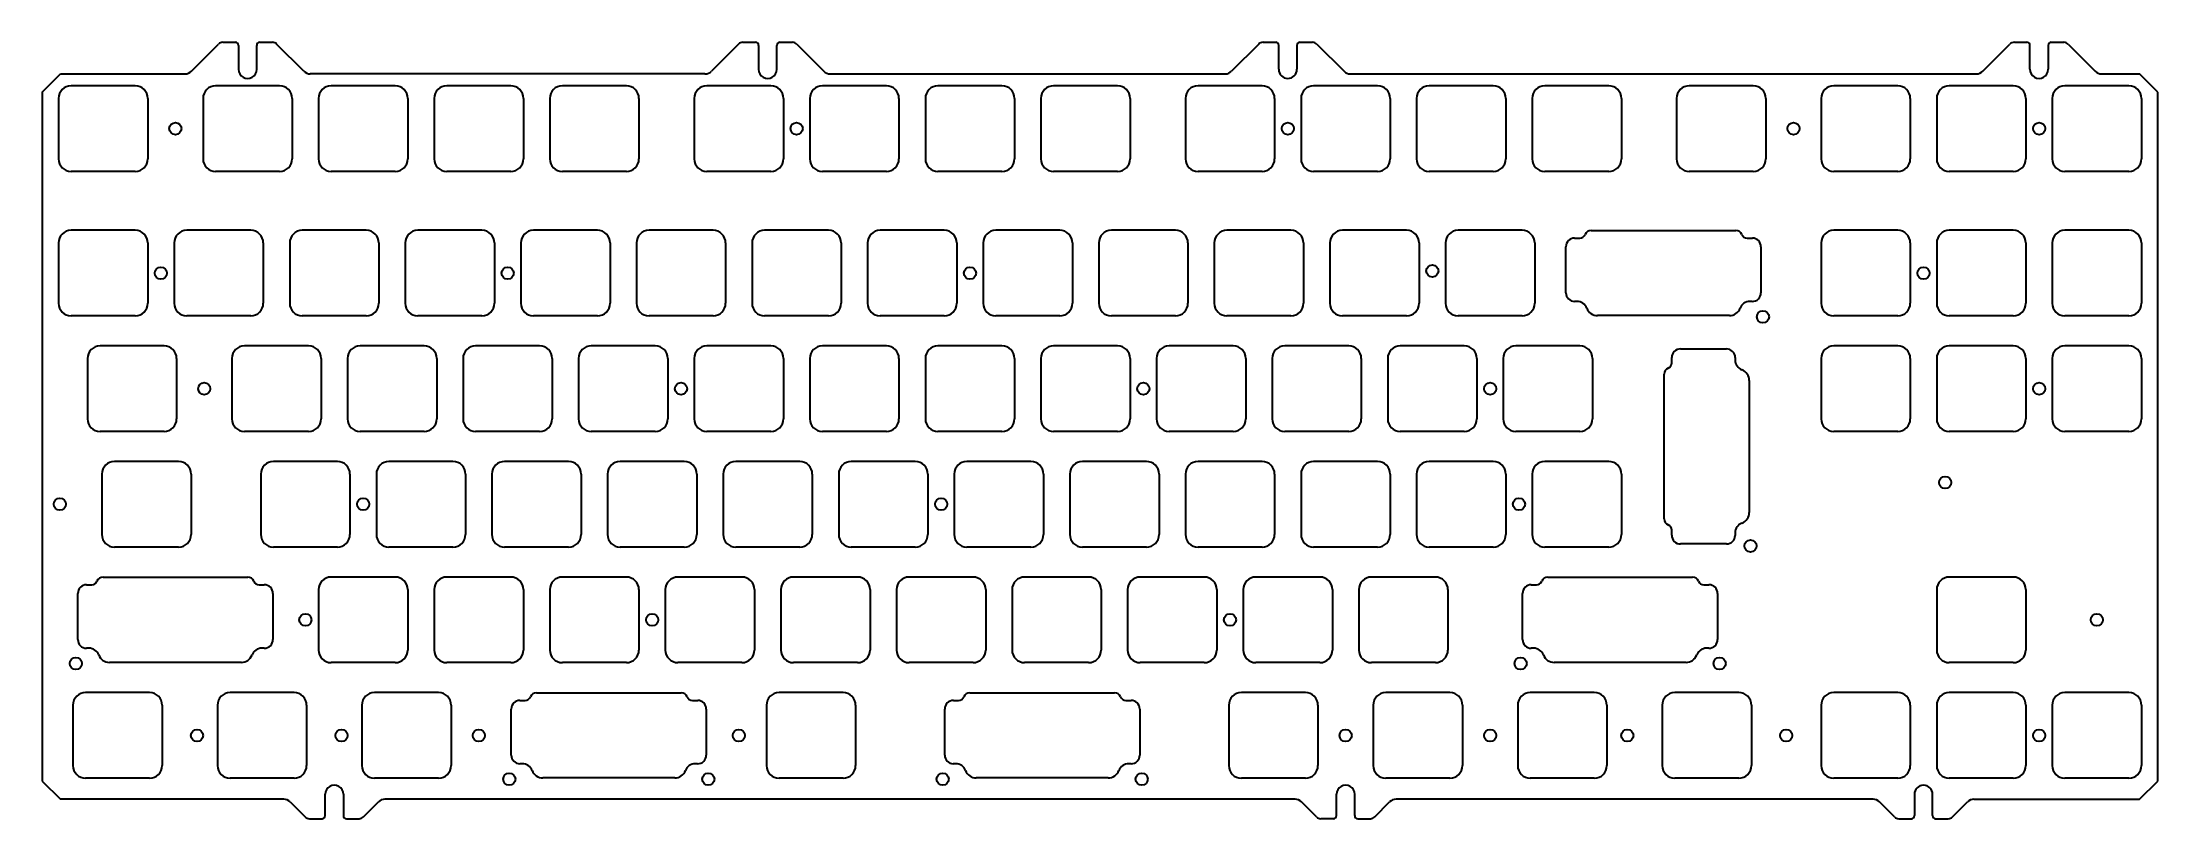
# Model space of a CAD drawing. Header units: millimetres. Extents: x -10 to 339, y -114 to 14.
import ezdxf

# ---------------------------------------------------------------- set-up
doc = ezdxf.new("R2010")
doc.units = ezdxf.units.MM
doc.layers.add('BLACK', color=7, linetype='CONTINUOUS')

msp = doc.modelspace()

# ---------------------------------------------------------------- linework, layer by layer
at = {"layer": 'BLACK', "linetype": 'Continuous'}
for p, q in [((19.734244, 14.224988), (21.812398, 14.225)), ((25.819815, 14.225052), (27.898226, 14.225)), ((105.451794, 14.224988), (107.537398, 14.225)), ((105.451794, 14.2249), (105.451794, 14.224988)), ((111.544815, 14.225052), (113.623126, 14.225)), ((191.176794, 14.224988), (193.262497, 14.225)), ((191.176794, 14.2249), (191.176794, 14.224988)), ((193.262497, 14.224992), (193.262497, 14.225)), ((197.269815, 14.225052), (199.348126, 14.225)), ((315.009244, 14.224988), (317.087398, 14.225)), ((321.094815, 14.225052), (323.173126, 14.225)), ((14.55185, 9.46435), (19.0195, 13.932)), ((22.312506, 13.724999), (22.3125, 9.775002)), ((22.312506, 13.724999), (22.3126, 13.724999)), ((25.3125, 9.774999), (25.3125, 13.724799)), ((33.070062, 9.467438), (28.598067, 13.939433)), ((104.74445, 13.93195), (100.27675, 9.46425)), ((104.744451, 13.931949), (104.74445, 13.93195)), ((108.037506, 13.724999), (108.0375, 9.775002)), ((108.037506, 13.724999), (108.0376, 13.724999)), ((111.0375, 9.774999), (111.0375, 13.724799)), ((114.335091, 13.927443), (118.801371, 9.461169)), ((190.46945, 13.93195), (186.00175, 9.46425)), ((190.469451, 13.931949), (190.46945, 13.93195)), ((193.762393, 13.725), (193.7625, 13.725)), ((193.7625, 9.775), (193.7625, 13.725)), ((196.7625, 13.724799), (196.7625, 9.775)), ((200.060091, 13.927443), (204.526371, 9.461169)), ((309.82675, 9.46425), (314.2945, 13.932)), ((317.5875, 9.799311), (317.587506, 13.724999)), ((317.587506, 13.724999), (317.5876, 13.724999)), ((320.5875, 13.724799), (320.5875, 9.774999)), ((323.885091, 13.927443), (328.351371, 9.461169)), ((-10.025, 6.025), (-7.025, 9.025)), ((-7.025, 9.025), (13.499933, 9.025)), ((5.275001, 7.05), (-5.274995, 7.05)), ((29.0875, 7.05), (18.537499, 7.05)), ((22.312504, 9.775002), (22.3125, 9.775002)), ((99.200227, 9.025), (34.133601, 9.025)), ((48.1375, 7.05), (37.587499, 7.05)), ((67.1875, 7.05), (56.637499, 7.05)), ((86.2375, 7.05), (75.687499, 7.05)), ((110.05, 7.05), (99.499999, 7.05)), ((108.037504, 9.775002), (108.0375, 9.775002)), ((118.550001, 7.049999), (118.550001, 7.05)), ((129.100001, 7.05), (118.550001, 7.05)), ((119.858601, 9.025), (184.956975, 9.025)), ((137.600001, 7.049999), (137.600001, 7.05)), ((148.150001, 7.05), (137.600001, 7.05)), ((156.650001, 7.049999), (156.650001, 7.05)), ((167.200001, 7.05), (156.650001, 7.05)), ((191.0125, 7.05), (180.462499, 7.05)), ((210.0625, 7.05), (199.512499, 7.05)), ((205.583601, 9.025), (308.781975, 9.025)), ((229.1125, 7.05), (218.562499, 7.05)), ((248.1625, 7.05), (237.612499, 7.05)), ((261.425001, 7.049999), (261.425001, 7.05)), ((271.975001, 7.05), (261.425001, 7.05)), ((285.237501, 7.049999), (285.237501, 7.05)), ((295.787501, 7.05), (285.237501, 7.05)), ((304.287501, 7.049999), (304.287501, 7.05)), ((314.837501, 7.05), (304.287501, 7.05)), ((323.337501, 7.049999), (323.337501, 7.05)), ((333.887501, 7.05), (323.337501, 7.05)), ((329.408601, 9.025), (335.6375, 9.025)), ((338.6375, 6.025), (335.6375, 9.025)), ((-10.025, 6.025), (-10.025, -107.5375)), ((-7.349999, 4.974996), (-7.349999, -4.974998)), ((7.350001, 4.974999), (7.350001, -4.975001)), ((16.4625, 4.975), (16.4625, -4.975001)), ((31.1625, 4.975), (31.1625, -4.975)), ((35.5125, 4.975), (35.5125, -4.975001)), ((50.2125, 4.975), (50.2125, -4.975)), ((54.5625, 4.975), (54.5625, -4.975001)), ((69.2625, 4.975), (69.2625, -4.975)), ((73.6125, 4.975), (73.6125, -4.975001)), ((88.3125, 4.975), (88.3125, -4.975)), ((97.425, 4.975), (97.425, -4.975001)), ((112.125, 4.975), (112.125, -4.975)), ((116.475001, 4.974999), (116.475001, -4.975001)), ((131.175001, 4.974999), (131.175001, -4.975001)), ((135.525001, 4.974999), (135.525001, -4.975001)), ((150.225001, 4.974999), (150.225001, -4.975001)), ((154.575001, 4.974999), (154.575001, -4.975001)), ((169.275001, 4.974999), (169.275001, -4.975001)), ((178.3875, 4.975), (178.3875, -4.975001)), ((193.0875, 4.975), (193.0875, -4.975)), ((197.4375, 4.975), (197.4375, -4.975001)), ((212.1375, 4.975), (212.1375, -4.975)), ((216.4875, 4.975), (216.4875, -4.975001)), ((231.1875, 4.975), (231.1875, -4.975)), ((235.5375, 4.975), (235.5375, -4.975001)), ((250.2375, 4.975), (250.2375, -4.975)), ((259.350001, 4.974999), (259.350001, -4.975001)), ((274.050001, 4.974999), (274.050001, -4.975001)), ((283.162501, 4.974999), (283.162501, -4.975001)), ((297.862501, 4.974999), (297.862501, -4.975001)), ((302.212501, 4.974999), (302.212501, -4.975001)), ((316.912501, 4.974999), (316.912501, -4.975001)), ((321.262501, 4.974999), (321.262501, -4.975001)), ((335.962501, 4.974999), (335.962501, -4.975001)), ((338.6375, -107.5375), (338.6375, 6.025)), ((5.275001, -7.05), (-5.274997, -7.05)), ((5.275001, -7.050001), (5.275001, -7.05)), ((29.0875, -7.05), (18.5375, -7.05)), ((48.1375, -7.05), (37.5875, -7.05)), ((67.1875, -7.05), (56.6375, -7.05)), ((86.2375, -7.05), (75.6875, -7.05)), ((110.05, -7.05), (99.5, -7.05)), ((129.100001, -7.05), (118.550001, -7.05)), ((129.100001, -7.050001), (129.100001, -7.05)), ((148.150001, -7.05), (137.600001, -7.05)), ((148.150001, -7.050001), (148.150001, -7.05)), ((167.200001, -7.05), (156.650001, -7.05)), ((167.200001, -7.050001), (167.200001, -7.05)), ((191.0125, -7.05), (180.4625, -7.05)), ((210.0625, -7.05), (199.5125, -7.05)), ((229.1125, -7.05), (218.5625, -7.05)), ((248.1625, -7.05), (237.6125, -7.05)), ((271.975001, -7.05), (261.425001, -7.05)), ((271.975001, -7.050001), (271.975001, -7.05)), ((295.787501, -7.05), (285.237501, -7.05)), ((295.787501, -7.050001), (295.787501, -7.05)), ((314.837501, -7.05), (304.287501, -7.05)), ((314.837501, -7.050001), (314.837501, -7.05)), ((333.887501, -7.05), (323.337501, -7.05)), ((333.887501, -7.050001), (333.887501, -7.05)), ((5.275001, -16.7625), (-5.274993, -16.7625)), ((13.775001, -16.762501), (13.775001, -16.7625)), ((24.325001, -16.7625), (13.775001, -16.7625)), ((32.825001, -16.762501), (32.825001, -16.7625)), ((43.375001, -16.7625), (32.825001, -16.7625)), ((51.875001, -16.762501), (51.875001, -16.7625)), ((62.425001, -16.7625), (51.875001, -16.7625)), ((70.925001, -16.762501), (70.925001, -16.7625)), ((81.475001, -16.7625), (70.925001, -16.7625)), ((89.975001, -16.762501), (89.975001, -16.7625)), ((100.525001, -16.7625), (89.975001, -16.7625)), ((109.025001, -16.762501), (109.025001, -16.7625)), ((119.575001, -16.7625), (109.025001, -16.7625)), ((128.075001, -16.762501), (128.075001, -16.7625)), ((138.625001, -16.7625), (128.075001, -16.7625)), ((147.125001, -16.762501), (147.125001, -16.7625)), ((157.675001, -16.7625), (147.125001, -16.7625)), ((166.175001, -16.762501), (166.175001, -16.7625)), ((176.725001, -16.7625), (166.175001, -16.7625)), ((195.775001, -16.762501), (185.225001, -16.762501)), ((214.825001, -16.762501), (204.275001, -16.762501)), ((233.875001, -16.762501), (223.325001, -16.762501)), ((245.247375, -16.784911), (245.247375, -16.7849)), ((245.247375, -16.7849), (269.102575, -16.7849)), ((285.237501, -16.762501), (285.237501, -16.7625)), ((295.787501, -16.7625), (285.237501, -16.7625)), ((304.287501, -16.762501), (304.287501, -16.7625)), ((314.837501, -16.7625), (304.287501, -16.7625)), ((323.337501, -16.762501), (323.337501, -16.7625)), ((333.887501, -16.7625), (323.337501, -16.7625)), ((-7.349999, -18.837506), (-7.349999, -28.787498)), ((7.350001, -18.837501), (7.350001, -28.787501)), ((11.700001, -18.837501), (11.700001, -28.787501)), ((26.400001, -18.837501), (26.400001, -28.787501)), ((30.750001, -18.837501), (30.750001, -28.787501)), ((45.450001, -18.837501), (45.450001, -28.787501)), ((49.800001, -18.837501), (49.800001, -28.787501)), ((64.500001, -18.837501), (64.500001, -28.787501)), ((68.850001, -18.837501), (68.850001, -28.787501)), ((83.550001, -18.837501), (83.550001, -28.787501)), ((87.900001, -18.837501), (87.900001, -28.787501)), ((102.600001, -18.837501), (102.600001, -28.787501)), ((106.950001, -18.837501), (106.950001, -28.787501)), ((121.650001, -18.837501), (121.650001, -28.787501)), ((126.000001, -18.837501), (126.000001, -28.787501)), ((140.700001, -18.837501), (140.700001, -28.787501)), ((145.050001, -18.837501), (145.050001, -28.787501)), ((159.750001, -18.837501), (159.750001, -28.787501)), ((164.100001, -18.837501), (164.100001, -28.787501)), ((178.800001, -18.837501), (178.800001, -28.787501)), ((183.150001, -18.837501), (183.150001, -28.787501)), ((197.850001, -18.837501), (197.850001, -28.787501)), ((202.200001, -18.837501), (202.200001, -28.787501)), ((216.900001, -18.837501), (216.900001, -28.787501)), ((221.250001, -18.837501), (221.250001, -28.787501)), ((235.950001, -18.837501), (235.950001, -28.787501)), ((241.099485, -27.06294), (241.099485, -19.4622)), ((242.536512, -18.03706), (243.390075, -18.03706)), ((243.390075, -18.037048), (243.390075, -18.03706)), ((270.959775, -18.03706), (271.825375, -18.03706)), ((273.250365, -19.46206), (273.250365, -27.0629)), ((283.162501, -18.837501), (283.162501, -28.787501)), ((297.862501, -18.837501), (297.862501, -28.787501)), ((302.212501, -18.837501), (302.212501, -28.787501)), ((316.912501, -18.837501), (316.912501, -28.787501)), ((321.262501, -18.837501), (321.262501, -28.787501)), ((335.962501, -18.837501), (335.962501, -28.787501)), ((5.275001, -30.8625), (-5.274997, -30.8625)), ((5.275001, -30.862501), (5.275001, -30.8625)), ((24.325001, -30.8625), (13.775001, -30.8625)), ((24.325001, -30.862501), (24.325001, -30.8625)), ((43.375001, -30.8625), (32.825001, -30.8625)), ((43.375001, -30.862501), (43.375001, -30.8625)), ((62.425001, -30.8625), (51.875001, -30.8625)), ((62.425001, -30.862501), (62.425001, -30.8625)), ((81.475001, -30.8625), (70.925001, -30.8625)), ((81.475001, -30.862501), (81.475001, -30.8625)), ((100.525001, -30.8625), (89.975001, -30.8625)), ((100.525001, -30.862501), (100.525001, -30.8625)), ((119.575001, -30.8625), (109.025001, -30.8625)), ((119.575001, -30.862501), (119.575001, -30.8625)), ((138.625001, -30.8625), (128.075001, -30.8625)), ((138.625001, -30.862501), (138.625001, -30.8625)), ((157.675001, -30.8625), (147.125001, -30.8625)), ((157.675001, -30.862501), (157.675001, -30.8625)), ((176.725001, -30.8625), (166.175001, -30.8625)), ((176.725001, -30.862501), (176.725001, -30.8625)), ((195.775001, -30.862501), (185.225001, -30.862501)), ((214.825001, -30.862501), (204.275001, -30.862501)), ((233.875001, -30.862501), (223.325001, -30.862501)), ((242.928575, -28.48794), (242.524475, -28.48794)), ((268.050425, -30.82441), (246.299575, -30.82441)), ((271.813458, -28.48794), (271.421325, -28.48794)), ((295.787501, -30.8625), (285.237501, -30.8625)), ((295.787501, -30.862501), (295.787501, -30.8625)), ((314.837501, -30.8625), (304.287501, -30.8625)), ((314.837501, -30.862501), (314.837501, -30.8625)), ((333.887501, -30.8625), (323.337501, -30.8625)), ((333.887501, -30.862501), (333.887501, -30.8625)), ((-2.587499, -37.887506), (-2.587499, -47.837498)), ((10.037501, -35.8125), (-0.512493, -35.8125)), ((12.112501, -37.887501), (12.112501, -47.837501)), ((21.225001, -37.887501), (21.225001, -47.837501)), ((23.300001, -35.812501), (23.300001, -35.8125)), ((33.850001, -35.8125), (23.300001, -35.8125)), ((35.925001, -37.887501), (35.925001, -47.837501)), ((40.275001, -37.887501), (40.275001, -47.837501)), ((42.350001, -35.812501), (42.350001, -35.8125)), ((52.900001, -35.8125), (42.350001, -35.8125)), ((54.975001, -37.887501), (54.975001, -47.837501)), ((59.325001, -37.887501), (59.325001, -47.837501)), ((61.400001, -35.812501), (61.400001, -35.8125)), ((71.950001, -35.8125), (61.400001, -35.8125)), ((74.025001, -37.887501), (74.025001, -47.837501)), ((78.375001, -37.887501), (78.375001, -47.837501)), ((80.450001, -35.812501), (80.450001, -35.8125)), ((91.000001, -35.8125), (80.450001, -35.8125)), ((93.075001, -37.887501), (93.075001, -47.837501)), ((97.425001, -37.887501), (97.425001, -47.837501)), ((99.500001, -35.812501), (99.500001, -35.8125)), ((110.050001, -35.8125), (99.500001, -35.8125)), ((112.125001, -37.887501), (112.125001, -47.837501)), ((116.475001, -37.887501), (116.475001, -47.837501)), ((118.550001, -35.812501), (118.550001, -35.8125)), ((129.100001, -35.8125), (118.550001, -35.8125)), ((131.175001, -37.887501), (131.175001, -47.837501)), ((135.525001, -37.887501), (135.525001, -47.837501)), ((137.600001, -35.812501), (137.600001, -35.8125)), ((148.150001, -35.8125), (137.600001, -35.8125)), ((150.225001, -37.887501), (150.225001, -47.837501)), ((154.575001, -37.887501), (154.575001, -47.837501)), ((156.650001, -35.812501), (156.650001, -35.8125)), ((167.200001, -35.8125), (156.650001, -35.8125)), ((169.275001, -37.887501), (169.275001, -47.837501)), ((173.625001, -37.887501), (173.625001, -47.837501)), ((175.700001, -35.812501), (175.700001, -35.8125)), ((186.250001, -35.8125), (175.700001, -35.8125)), ((188.325001, -37.887501), (188.325001, -47.837501)), ((192.675001, -37.887501), (192.675001, -47.837501)), ((194.750001, -35.812501), (194.750001, -35.8125)), ((205.300001, -35.8125), (194.750001, -35.8125)), ((207.375001, -37.887501), (207.375001, -47.837501)), ((211.725001, -37.887501), (211.725001, -47.837501)), ((213.800001, -35.812501), (213.800001, -35.8125)), ((224.350001, -35.8125), (213.800001, -35.8125)), ((226.425001, -37.887501), (226.425001, -47.837501)), ((230.775001, -37.887501), (230.775001, -47.837501)), ((232.850001, -35.812501), (232.850001, -35.8125)), ((243.400001, -35.8125), (232.850001, -35.8125)), ((245.475001, -37.887501), (245.475001, -47.837501)), ((258.54331, -38.602725), (258.54331, -37.737125)), ((259.96831, -36.312135), (267.56915, -36.312135)), ((268.99419, -37.749042), (268.99419, -38.141175)), ((283.162501, -37.887501), (283.162501, -47.837501)), ((285.237501, -35.812501), (285.237501, -35.8125)), ((295.787501, -35.8125), (285.237501, -35.8125)), ((297.862501, -37.887501), (297.862501, -47.837501)), ((302.212501, -37.887501), (302.212501, -47.837501)), ((304.287501, -35.812501), (304.287501, -35.8125)), ((314.837501, -35.8125), (304.287501, -35.8125)), ((316.912501, -37.887501), (316.912501, -47.837501)), ((321.262501, -37.887501), (321.262501, -47.837501)), ((323.337501, -35.812501), (323.337501, -35.8125)), ((333.887501, -35.8125), (323.337501, -35.8125)), ((335.962501, -37.887501), (335.962501, -47.837501)), ((257.29115, -64.315125), (257.29115, -40.459925)), ((271.33066, -41.512075), (271.33066, -63.262925)), ((10.037501, -49.9125), (-0.512497, -49.9125)), ((10.037501, -49.912501), (10.037501, -49.9125)), ((33.850001, -49.9125), (23.300001, -49.9125)), ((33.850001, -49.912501), (33.850001, -49.9125)), ((52.900001, -49.9125), (42.350001, -49.9125)), ((52.900001, -49.912501), (52.900001, -49.9125)), ((71.950001, -49.9125), (61.400001, -49.9125)), ((71.950001, -49.912501), (71.950001, -49.9125)), ((91.000001, -49.9125), (80.450001, -49.9125)), ((91.000001, -49.912501), (91.000001, -49.9125)), ((110.050001, -49.9125), (99.500001, -49.9125)), ((110.050001, -49.912501), (110.050001, -49.9125)), ((129.100001, -49.9125), (118.550001, -49.9125)), ((129.100001, -49.912501), (129.100001, -49.9125)), ((148.150001, -49.9125), (137.600001, -49.9125)), ((148.150001, -49.912501), (148.150001, -49.9125)), ((167.200001, -49.9125), (156.650001, -49.9125)), ((167.200001, -49.912501), (167.200001, -49.9125)), ((186.250001, -49.9125), (175.700001, -49.9125)), ((186.250001, -49.912501), (186.250001, -49.9125)), ((205.300001, -49.9125), (194.750001, -49.9125)), ((205.300001, -49.912501), (205.300001, -49.9125)), ((224.350001, -49.9125), (213.800001, -49.9125)), ((224.350001, -49.912501), (224.350001, -49.9125)), ((243.400001, -49.9125), (232.850001, -49.9125)), ((243.400001, -49.912501), (243.400001, -49.9125)), ((295.787501, -49.9125), (285.237501, -49.9125)), ((295.787501, -49.912501), (295.787501, -49.9125)), ((314.837501, -49.9125), (304.287501, -49.9125)), ((314.837501, -49.912501), (314.837501, -49.9125)), ((333.887501, -49.9125), (323.337501, -49.9125)), ((333.887501, -49.912501), (333.887501, -49.9125)), ((12.41875, -54.8625), (1.868749, -54.8625)), ((28.062501, -54.862501), (28.062501, -54.8625)), ((38.612501, -54.8625), (28.062501, -54.8625)), ((47.112501, -54.862501), (47.112501, -54.8625)), ((57.662501, -54.8625), (47.112501, -54.8625)), ((66.162501, -54.862501), (66.162501, -54.8625)), ((76.712501, -54.8625), (66.162501, -54.8625)), ((85.212501, -54.862501), (85.212501, -54.8625)), ((95.762501, -54.8625), (85.212501, -54.8625)), ((104.262501, -54.862501), (104.262501, -54.8625)), ((114.812501, -54.8625), (104.262501, -54.8625)), ((123.312501, -54.862501), (123.312501, -54.8625)), ((133.862501, -54.8625), (123.312501, -54.8625)), ((142.362501, -54.862501), (142.362501, -54.8625)), ((152.912501, -54.8625), (142.362501, -54.8625)), ((161.412501, -54.862501), (161.412501, -54.8625)), ((171.962501, -54.8625), (161.412501, -54.8625)), ((180.462501, -54.862501), (180.462501, -54.8625)), ((191.012501, -54.8625), (180.462501, -54.8625)), ((199.512501, -54.862501), (199.512501, -54.8625)), ((210.062501, -54.8625), (199.512501, -54.8625)), ((218.562501, -54.862501), (218.562501, -54.8625)), ((229.112501, -54.8625), (218.562501, -54.8625)), ((248.1625, -54.8625), (237.612499, -54.8625)), ((-0.20625, -56.9375), (-0.20625, -66.887501)), ((14.49375, -56.9375), (14.49375, -66.8875)), ((25.987501, -56.937501), (25.987501, -66.887501)), ((40.687501, -56.937501), (40.687501, -66.887501)), ((45.037501, -56.937501), (45.037501, -66.887501)), ((59.737501, -56.937501), (59.737501, -66.887501)), ((64.087501, -56.937501), (64.087501, -66.887501)), ((78.787501, -56.937501), (78.787501, -66.887501)), ((83.137501, -56.937501), (83.137501, -66.887501)), ((97.837501, -56.937501), (97.837501, -66.887501)), ((102.187501, -56.937501), (102.187501, -66.887501)), ((116.887501, -56.937501), (116.887501, -66.887501)), ((121.237501, -56.937501), (121.237501, -66.887501)), ((135.937501, -56.937501), (135.937501, -66.887501)), ((140.287501, -56.937501), (140.287501, -66.887501)), ((154.987501, -56.937501), (154.987501, -66.887501)), ((159.337501, -56.937501), (159.337501, -66.887501)), ((174.037501, -56.937501), (174.037501, -66.887501)), ((178.387501, -56.937501), (178.387501, -66.887501)), ((193.087501, -56.937501), (193.087501, -66.887501)), ((197.437501, -56.937501), (197.437501, -66.887501)), ((212.137501, -56.937501), (212.137501, -66.887501)), ((216.487501, -56.937501), (216.487501, -66.887501)), ((231.187501, -56.937501), (231.187501, -66.887501)), ((235.5375, -56.9375), (235.5375, -66.887501)), ((250.2375, -56.9375), (250.2375, -66.8875)), ((257.291161, -64.315125), (257.29115, -64.315125)), ((258.543298, -66.172425), (258.54331, -66.172425)), ((258.54331, -67.025988), (258.54331, -66.172425)), ((12.41875, -68.9625), (1.86875, -68.9625)), ((38.612501, -68.9625), (28.062501, -68.9625)), ((38.612501, -68.962501), (38.612501, -68.9625)), ((57.662501, -68.9625), (47.112501, -68.9625)), ((57.662501, -68.962501), (57.662501, -68.9625)), ((76.712501, -68.9625), (66.162501, -68.9625)), ((76.712501, -68.962501), (76.712501, -68.9625)), ((95.762501, -68.9625), (85.212501, -68.9625)), ((95.762501, -68.962501), (95.762501, -68.9625)), ((114.812501, -68.9625), (104.262501, -68.9625)), ((114.812501, -68.962501), (114.812501, -68.9625)), ((133.862501, -68.9625), (123.312501, -68.9625)), ((133.862501, -68.962501), (133.862501, -68.9625)), ((152.912501, -68.9625), (142.362501, -68.9625)), ((152.912501, -68.962501), (152.912501, -68.9625)), ((171.962501, -68.9625), (161.412501, -68.9625)), ((171.962501, -68.962501), (171.962501, -68.9625)), ((191.012501, -68.9625), (180.462501, -68.9625)), ((191.012501, -68.962501), (191.012501, -68.9625)), ((210.062501, -68.9625), (199.512501, -68.9625)), ((210.062501, -68.962501), (210.062501, -68.9625)), ((229.112501, -68.9625), (218.562501, -68.9625)), ((229.112501, -68.962501), (229.112501, -68.9625)), ((248.1625, -68.9625), (237.6125, -68.9625)), ((267.56919, -68.463015), (259.96845, -68.463015)), ((268.99419, -66.633925), (268.99419, -67.038025)), ((-4.169265, -84.21294), (-4.169265, -76.6122)), ((-2.732238, -75.18706), (-1.878675, -75.18706)), ((-1.878675, -75.187048), (-1.878675, -75.18706)), ((-0.021375, -73.934911), (-0.021375, -73.9349)), ((-0.021375, -73.9349), (23.833825, -73.9349)), ((25.691025, -75.18706), (26.556625, -75.18706)), ((27.981615, -76.61206), (27.981615, -84.2129)), ((35.512501, -75.987501), (35.512501, -85.937501)), ((37.587501, -73.912501), (37.587501, -73.9125)), ((48.137501, -73.9125), (37.587501, -73.9125)), ((50.212501, -75.987501), (50.212501, -85.937501)), ((54.562501, -75.987501), (54.562501, -85.937501)), ((56.637501, -73.912501), (56.637501, -73.9125)), ((67.187501, -73.9125), (56.637501, -73.9125)), ((69.262501, -75.987501), (69.262501, -85.937501)), ((73.612501, -75.987501), (73.612501, -85.937501)), ((75.687501, -73.912501), (75.687501, -73.9125)), ((86.237501, -73.9125), (75.687501, -73.9125)), ((88.312501, -75.987501), (88.312501, -85.937501)), ((92.662501, -75.987501), (92.662501, -85.937501)), ((94.737501, -73.912501), (94.737501, -73.9125)), ((105.287501, -73.9125), (94.737501, -73.9125)), ((107.362501, -75.987501), (107.362501, -85.937501)), ((111.712501, -75.987501), (111.712501, -85.937501)), ((113.787501, -73.912501), (113.787501, -73.9125)), ((124.337501, -73.9125), (113.787501, -73.9125)), ((126.412501, -75.987501), (126.412501, -85.937501)), ((130.762501, -75.987501), (130.762501, -85.937501)), ((132.837501, -73.912501), (132.837501, -73.9125)), ((143.387501, -73.9125), (132.837501, -73.9125)), ((145.462501, -75.987501), (145.462501, -85.937501)), ((149.812501, -75.987501), (149.812501, -85.937501)), ((151.887501, -73.912501), (151.887501, -73.9125)), ((162.437501, -73.9125), (151.887501, -73.9125)), ((164.512501, -75.987501), (164.512501, -85.937501)), ((168.862501, -75.987501), (168.862501, -85.937501)), ((170.937501, -73.912501), (170.937501, -73.9125)), ((181.487501, -73.9125), (170.937501, -73.9125)), ((183.562501, -75.987501), (183.562501, -85.937501)), ((187.9125, -75.987501), (187.9125, -85.937501)), ((200.537501, -73.9125), (189.987501, -73.9125)), ((202.6125, -75.9875), (202.6125, -85.937501)), ((202.612502, -75.9875), (202.6125, -75.9875)), ((206.9625, -75.987501), (206.9625, -85.937501)), ((219.587501, -73.9125), (209.037501, -73.9125)), ((221.6625, -75.9875), (221.6625, -85.937501)), ((221.662502, -75.9875), (221.6625, -75.9875)), ((233.955735, -84.21294), (233.955735, -76.6122)), ((235.392762, -75.18706), (236.246325, -75.18706)), ((236.246325, -75.187048), (236.246325, -75.18706)), ((238.103625, -73.9349), (261.958825, -73.9349)), ((238.103625, -73.934911), (238.103625, -73.9349)), ((263.816025, -75.18706), (264.681625, -75.18706)), ((266.106615, -76.61206), (266.106615, -84.2129)), ((302.212501, -75.987501), (302.212501, -85.937501)), ((304.287501, -73.912501), (304.287501, -73.9125)), ((314.837501, -73.9125), (304.287501, -73.9125)), ((316.912501, -75.987501), (316.912501, -85.937501)), ((-2.340175, -85.63794), (-2.744275, -85.63794)), ((26.544708, -85.63794), (26.152575, -85.63794)), ((235.784825, -85.63794), (235.380725, -85.63794)), ((264.669708, -85.63794), (264.277575, -85.63794)), ((22.781675, -87.97441), (1.030825, -87.97441)), ((48.137501, -88.0125), (37.587501, -88.0125)), ((48.137501, -88.012501), (48.137501, -88.0125)), ((67.187501, -88.0125), (56.637501, -88.0125)), ((67.187501, -88.012501), (67.187501, -88.0125)), ((86.237501, -88.0125), (75.687501, -88.0125)), ((86.237501, -88.012501), (86.237501, -88.0125)), ((105.287501, -88.0125), (94.737501, -88.0125)), ((105.287501, -88.012501), (105.287501, -88.0125)), ((124.337501, -88.0125), (113.787501, -88.0125)), ((124.337501, -88.012501), (124.337501, -88.0125)), ((143.387501, -88.0125), (132.837501, -88.0125)), ((143.387501, -88.012501), (143.387501, -88.0125)), ((162.437501, -88.0125), (151.887501, -88.0125)), ((162.437501, -88.012501), (162.437501, -88.0125)), ((181.487501, -88.0125), (170.937501, -88.0125)), ((181.487501, -88.012501), (181.487501, -88.0125)), ((200.537501, -88.0125), (189.987501, -88.0125)), ((219.587501, -88.0125), (209.037501, -88.0125)), ((260.906675, -87.97441), (239.155825, -87.97441)), ((314.837501, -88.0125), (304.287501, -88.0125)), ((314.837501, -88.012501), (314.837501, -88.0125)), ((7.65625, -92.9625), (-2.893751, -92.9625)), ((31.46875, -92.9625), (20.918749, -92.9625)), ((55.28125, -92.9625), (44.731249, -92.9625)), ((71.416125, -92.984911), (71.416125, -92.9849)), ((71.416125, -92.9849), (95.271325, -92.9849)), ((121.95625, -92.9625), (111.406249, -92.9625)), ((142.853625, -92.984911), (142.853625, -92.9849)), ((142.853625, -92.9849), (166.708825, -92.9849)), ((198.15625, -92.9625), (187.606249, -92.9625)), ((221.96875, -92.9625), (211.418749, -92.9625)), ((245.78125, -92.9625), (235.231249, -92.9625)), ((269.59375, -92.9625), (259.043749, -92.9625)), ((285.237501, -92.962501), (285.237501, -92.9625)), ((295.787501, -92.9625), (285.237501, -92.9625)), ((304.287501, -92.962501), (304.287501, -92.9625)), ((314.837501, -92.9625), (304.287501, -92.9625)), ((323.337501, -92.962501), (323.337501, -92.9625)), ((333.887501, -92.9625), (323.337501, -92.9625)), ((-4.96875, -95.0375), (-4.96875, -104.987501)), ((9.73125, -95.0375), (9.73125, -104.9875)), ((18.84375, -95.0375), (18.84375, -104.987501)), ((33.54375, -95.0375), (33.54375, -104.9875)), ((42.65625, -95.0375), (42.65625, -104.987501)), ((57.35625, -95.0375), (57.35625, -104.9875)), ((67.268235, -103.26294), (67.268235, -95.6622)), ((68.705262, -94.23706), (69.558825, -94.23706)), ((69.558825, -94.237048), (69.558825, -94.23706)), ((97.128525, -94.23706), (97.994125, -94.23706)), ((99.419115, -95.66206), (99.419115, -103.2629)), ((109.33125, -95.0375), (109.33125, -104.987501)), ((124.03125, -95.0375), (124.03125, -104.9875)), ((138.705735, -103.26294), (138.705735, -95.6622)), ((140.142762, -94.23706), (140.996325, -94.23706)), ((140.996325, -94.237048), (140.996325, -94.23706)), ((168.566025, -94.23706), (169.431625, -94.23706)), ((170.856615, -95.66206), (170.856615, -103.2629)), ((185.53125, -95.0375), (185.53125, -104.987501)), ((200.23125, -95.0375), (200.23125, -104.9875)), ((209.34375, -95.0375), (209.34375, -104.987501)), ((224.04375, -95.0375), (224.04375, -104.9875)), ((233.15625, -95.0375), (233.15625, -104.987501)), ((247.85625, -95.0375), (247.85625, -104.9875)), ((256.96875, -95.0375), (256.96875, -104.987501)), ((271.66875, -95.0375), (271.66875, -104.9875)), ((283.162501, -95.037501), (283.162501, -104.987501)), ((297.862501, -95.037501), (297.862501, -104.987501)), ((302.212501, -95.037501), (302.212501, -104.987501)), ((316.912501, -95.037501), (316.912501, -104.987501)), ((321.262501, -95.037501), (321.262501, -104.987501)), ((335.962501, -95.037501), (335.962501, -104.987501)), ((-10.025, -107.5375), (-7.025, -110.5375)), ((7.65625, -107.0625), (-2.89375, -107.0625)), ((31.46875, -107.0625), (20.91875, -107.0625)), ((55.28125, -107.0625), (44.73125, -107.0625)), ((69.097325, -104.68794), (68.693225, -104.68794)), ((94.219175, -107.02441), (72.468325, -107.02441)), ((97.982208, -104.68794), (97.590075, -104.68794)), ((121.95625, -107.0625), (111.40625, -107.0625)), ((140.534825, -104.68794), (140.130725, -104.68794)), ((165.656675, -107.02441), (143.905825, -107.02441)), ((169.419708, -104.68794), (169.027575, -104.68794)), ((198.15625, -107.0625), (187.60625, -107.0625)), ((221.96875, -107.0625), (211.41875, -107.0625)), ((245.78125, -107.0625), (235.23125, -107.0625)), ((269.59375, -107.0625), (259.04375, -107.0625)), ((295.787501, -107.0625), (285.237501, -107.0625)), ((295.787501, -107.062501), (295.787501, -107.0625)), ((314.837501, -107.0625), (304.287501, -107.0625)), ((314.837501, -107.062501), (314.837501, -107.0625)), ((333.887501, -107.0625), (323.337501, -107.0625)), ((333.887501, -107.062501), (333.887501, -107.0625)), ((335.6375, -110.5375), (338.6375, -107.5375)), ((29.778401, -110.5375), (-7.025, -110.5375)), ((30.845218, -110.982695), (33.307141, -113.444577)), ((36.600052, -113.237501), (36.600052, -109.712501)), ((39.600052, -109.712521), (39.600006, -113.237594)), ((42.892776, -113.444776), (45.360676, -110.976876)), ((45.360681, -110.976881), (45.360676, -110.976876)), ((196.465901, -110.5375), (46.427881, -110.5375)), ((199.994665, -113.4446), (197.521227, -110.971206)), ((203.287552, -113.237501), (203.287552, -109.712501)), ((206.287506, -113.237594), (206.287552, -109.729667)), ((209.580276, -113.444776), (212.048176, -110.976876)), ((212.048182, -110.976882), (212.048176, -110.976876)), ((213.1089, -110.53753), (213.1089, -110.5375)), ((291.716001, -110.5375), (213.1089, -110.5375)), ((295.244631, -113.444583), (292.771513, -110.971513)), ((298.5375, -109.7125), (298.5375, -113.237501)), ((301.5375, -113.237701), (301.5375, -109.7125)), ((304.8303, -113.4447), (307.298, -110.977)), ((308.358899, -110.537516), (335.6375, -110.5375)), ((308.358899, -110.537603), (308.358899, -110.537516)), ((33.307141, -113.444577), (33.307127, -113.444591)), ((34.014201, -113.7375), (36.100029, -113.7375)), ((36.100029, -113.73745), (36.100029, -113.7375)), ((40.099904, -113.7375), (42.198866, -113.737488)), ((199.994665, -113.4446), (199.994651, -113.444614)), ((202.787552, -113.7375), (200.701701, -113.7375)), ((202.787552, -113.73745), (202.787552, -113.7375)), ((206.787404, -113.7375), (208.886366, -113.737488)), ((295.244631, -113.444583), (295.244617, -113.444597)), ((295.951626, -113.7375), (298.0375, -113.737448)), ((298.0375, -113.737398), (298.0375, -113.73745)), ((302.037293, -113.7375), (304.128383, -113.737534))]:
    msp.add_line(p, q, dxfattribs=at)
at = {"layer": 'BLACK'}
for centre in [(11.90625, 0), (114.3, 0), (195.2625, 0), (278.60625, 0), (319.0875, 0), (9.525, -23.8125), (66.675, -23.8125), (142.875, -23.8125), (219.0842, -23.4625), (300.0375, -23.8125), (273.575, -31.0125), (16.66875, -42.8625), (95.25, -42.8625), (171.45, -42.8625), (228.6, -42.8625), (319.0875, -42.8625), (303.609375, -58.340625), (-7.14375, -61.9125), (42.8625, -61.9125), (138.1125, -61.9125), (233.3625, -61.9125), (271.51875, -68.7875), (33.3375, -80.9625), (90.4875, -80.9625), (185.7375, -80.9625), (328.6125, -80.9625), (-4.49375, -88.1625), (233.63125, -88.1625), (266.43125, -88.1625), (15.478199, -100.0125), (39.290699, -100.0125), (61.912574, -100.0125), (104.775074, -100.0125), (204.787574, -100.0125), (228.600074, -100.0125), (251.221949, -100.0125), (277.415625, -100.0125), (319.0875, -100.0125), (66.94375, -107.2125), (99.74375, -107.2125), (138.38125, -107.2125), (171.18125, -107.2125)]:
    msp.add_circle(centre, 1, dxfattribs=at)
for centre, radius, start, end in [((19.726901, 13.224599), 1.000416, 89.57944824, 135), ((21.812401, 13.724799), 0.500201, 0.02290919, 90.00034364), ((25.812801, 13.724799), 0.500301, 89.19671393, 180), ((27.898201, 13.224599), 1.000401, 45.60618593, 89.99856818), ((105.451701, 13.224699), 1.000203, 89.99467256, 135), ((107.537401, 13.724799), 0.500201, 0.02290919, 90.00034364), ((111.537801, 13.724799), 0.500301, 89.19671393, 180), ((113.623101, 13.224399), 1.000601, 44.63777463, 89.99856847), ((191.176701, 13.224699), 1.000203, 89.99467256, 135), ((193.262601, 13.725199), 0.499793, 359.97718679, 90.01192246), ((197.262801, 13.724799), 0.500301, 89.19671393, 180), ((199.348101, 13.224399), 1.000601, 44.63777463, 89.99856847), ((315.001901, 13.224599), 1.000416, 89.57944824, 135), ((317.087401, 13.724799), 0.500201, 0.02290919, 90.00034364), ((321.087801, 13.724799), 0.500301, 89.19671393, 180), ((323.173101, 13.224399), 1.000601, 44.63777463, 89.99856847), ((-5.274995, 4.974996), 2.075004, 90, 180), ((5.275001, 4.974999), 2.075001, 0, 90), ((13.491101, 10.525099), 1.500126, 270.33733139, 315), ((18.537504, 4.974996), 2.075004, 90.00013806, 179.99988955), ((23.812501, 9.774999), 1.499999, 179.99988541, 0), ((29.0875, 4.975), 2.075, 0, 90), ((34.133601, 10.524499), 1.499499, 224.82497364, 270), ((37.587504, 4.974996), 2.075004, 90.00013806, 179.99988955), ((48.1375, 4.975), 2.075, 0, 90), ((56.637504, 4.974996), 2.075004, 90.00013806, 179.99988955), ((67.1875, 4.975), 2.075, 0, 90), ((75.687504, 4.974996), 2.075004, 90.00013806, 179.99988955), ((86.2375, 4.975), 2.075, 0, 90), ((99.500004, 4.974996), 2.075004, 90.00013806, 179.99988955), ((99.216101, 10.524899), 1.499984, 269.39363967, 315), ((109.537501, 9.774999), 1.499999, 179.99988541, 0), ((110.05, 4.975), 2.075, 0, 90), ((118.550001, 4.974999), 2.075, 90, 180), ((119.858601, 10.524399), 1.499399, 225.16212226, 270), ((129.100001, 4.974999), 2.075001, 0, 90), ((137.600001, 4.974999), 2.075, 90, 180), ((148.150001, 4.974999), 2.075001, 0, 90), ((156.650001, 4.974999), 2.075, 90, 180), ((167.200001, 4.974999), 2.075001, 0, 90), ((180.462504, 4.974996), 2.075004, 90.00013806, 179.99988955), ((184.941101, 10.524899), 1.499984, 270.60636033, 315), ((191.0125, 4.975), 2.075, 0, 90), ((195.2625, 9.775), 1.5, 180, 0), ((199.512504, 4.974996), 2.075004, 90.00013806, 179.99988955), ((205.583601, 10.524399), 1.499399, 225.16212226, 270), ((210.0625, 4.975), 2.075, 0, 90), ((218.562504, 4.974996), 2.075004, 90.00013806, 179.99988955), ((229.1125, 4.975), 2.075, 0, 90), ((237.612504, 4.974996), 2.075004, 90.00013806, 179.99988955), ((248.1625, 4.975), 2.075, 0, 90), ((261.425001, 4.974999), 2.075, 90, 180), ((271.975001, 4.974999), 2.075001, 0, 90), ((285.237501, 4.974999), 2.075, 90, 180), ((295.787501, 4.974999), 2.075001, 0, 90), ((304.287501, 4.974999), 2.075, 90, 180), ((308.766101, 10.524899), 1.499984, 270.60636033, 315), ((314.837501, 4.974999), 2.075001, 0, 90), ((319.087401, 9.774999), 1.500099, 179.07137003, 0), ((323.337501, 4.974999), 2.075, 90, 180), ((329.408601, 10.524399), 1.499399, 225.16212226, 270), ((333.887501, 4.974999), 2.075001, 0, 90), ((-5.274997, -4.974998), 2.075002, 180, 270), ((5.275001, -4.975001), 2.075, 270, 0), ((18.537502, -4.974998), 2.075002, 180.00008284, 269.99994478), ((29.0875, -4.975), 2.075, 270, 0), ((37.587502, -4.974998), 2.075002, 180.00008284, 269.99994478), ((48.1375, -4.975), 2.075, 270, 0), ((56.637502, -4.974998), 2.075002, 180.00008284, 269.99994478), ((67.1875, -4.975), 2.075, 270, 0), ((75.687502, -4.974998), 2.075002, 180.00008284, 269.99994478), ((86.2375, -4.975), 2.075, 270, 0), ((99.500002, -4.974998), 2.075002, 180.00008284, 269.99994478), ((110.05, -4.975), 2.075, 270, 0), ((118.550001, -4.975001), 2.074999, 180, 270), ((129.100001, -4.975001), 2.075, 270, 0), ((137.600001, -4.975001), 2.074999, 180, 270), ((148.150001, -4.975001), 2.075, 270, 0), ((156.650001, -4.975001), 2.074999, 180, 270), ((167.200001, -4.975001), 2.075, 270, 0), ((180.462502, -4.974998), 2.075002, 180.00008284, 269.99994478), ((191.0125, -4.975), 2.075, 270, 0), ((199.512502, -4.974998), 2.075002, 180.00008284, 269.99994478), ((210.0625, -4.975), 2.075, 270, 0), ((218.562502, -4.974998), 2.075002, 180.00008284, 269.99994478), ((229.1125, -4.975), 2.075, 270, 0), ((237.612502, -4.974998), 2.075002, 180.00008284, 269.99994478), ((248.1625, -4.975), 2.075, 270, 0), ((261.425001, -4.975001), 2.074999, 180, 270), ((271.975001, -4.975001), 2.075, 270, 0), ((285.237501, -4.975001), 2.074999, 180, 270), ((295.787501, -4.975001), 2.075, 270, 0), ((304.287501, -4.975001), 2.074999, 180, 270), ((314.837501, -4.975001), 2.075, 270, 0), ((323.337501, -4.975001), 2.074999, 180, 270), ((333.887501, -4.975001), 2.075, 270, 0), ((-5.274994, -18.837505), 2.075005, 89.99997239, 180.00002761), ((5.275001, -18.837501), 2.075001, 0, 90), ((13.775001, -18.837501), 2.075, 90, 180), ((24.325001, -18.837501), 2.075001, 0, 90), ((32.825001, -18.837501), 2.075, 90, 180), ((43.375001, -18.837501), 2.075001, 0, 90), ((51.875001, -18.837501), 2.075, 90, 180), ((62.425001, -18.837501), 2.075001, 0, 90), ((70.925001, -18.837501), 2.075, 90, 180), ((81.475001, -18.837501), 2.075001, 0, 90), ((89.975001, -18.837501), 2.075, 90, 180), ((100.525001, -18.837501), 2.075001, 0, 90), ((109.025001, -18.837501), 2.075, 90, 180), ((119.575001, -18.837501), 2.075001, 0, 90), ((128.075001, -18.837501), 2.075, 90, 180), ((138.625001, -18.837501), 2.075001, 0, 90), ((147.125001, -18.837501), 2.075, 90, 180), ((157.675001, -18.837501), 2.075001, 0, 90), ((166.175001, -18.837501), 2.075, 90, 180), ((176.725001, -18.837501), 2.075001, 0, 90), ((185.225001, -18.837501), 2.075, 90, 180), ((195.775001, -18.837501), 2.075, 0, 90), ((204.275001, -18.837501), 2.075, 90, 180), ((214.825001, -18.837501), 2.075, 0, 90), ((223.325001, -18.837501), 2.075, 90, 180), ((233.875001, -18.837501), 2.075, 0, 90), ((245.247274, -17.859851), 1.07494, 89.99461656, 157.97750247), ((269.10254, -17.85989), 1.07499, 22.02370504, 89.99813454), ((285.237501, -18.837501), 2.075, 90, 180), ((295.787501, -18.837501), 2.075001, 0, 90), ((304.287501, -18.837501), 2.075, 90, 180), ((314.837501, -18.837501), 2.075001, 0, 90), ((323.337501, -18.837501), 2.075, 90, 180), ((333.887501, -18.837501), 2.075001, 0, 90), ((242.524567, -19.462092), 1.425082, 89.51974267, 180.00434217), ((243.390124, -17.108671), 0.928376, 269.99697591, 337.97782841), ((270.9598, -17.1086), 0.92846, 202.02452102, 269.99845724), ((271.8254, -19.462), 1.42494, 359.99758749, 90.00100523), ((242.524486, -27.062939), 1.425001, 180.00004021, 269.99955772), ((271.82524, -27.06286), 1.425125, 269.52631186, 359.99839184), ((-5.274997, -28.787498), 2.075002, 180, 270), ((5.275001, -28.787501), 2.075, 270, 0), ((13.775001, -28.787501), 2.074999, 180, 270), ((24.325001, -28.787501), 2.075, 270, 0), ((32.825001, -28.787501), 2.074999, 180, 270), ((43.375001, -28.787501), 2.075, 270, 0), ((51.875001, -28.787501), 2.074999, 180, 270), ((62.425001, -28.787501), 2.075, 270, 0), ((70.925001, -28.787501), 2.074999, 180, 270), ((81.475001, -28.787501), 2.075, 270, 0), ((89.975001, -28.787501), 2.074999, 180, 270), ((100.525001, -28.787501), 2.075, 270, 0), ((109.025001, -28.787501), 2.074999, 180, 270), ((119.575001, -28.787501), 2.075, 270, 0), ((128.075001, -28.787501), 2.074999, 180, 270), ((138.625001, -28.787501), 2.075, 270, 0), ((147.125001, -28.787501), 2.074999, 180, 270), ((157.675001, -28.787501), 2.075, 270, 0), ((166.175001, -28.787501), 2.074999, 180, 270), ((176.725001, -28.787501), 2.075, 270, 0), ((185.225001, -28.787501), 2.075, 180, 270), ((195.775001, -28.787501), 2.075, 270, 0), ((204.275001, -28.787501), 2.075, 180, 270), ((214.825001, -28.787501), 2.075, 270, 0), ((223.325001, -28.787501), 2.075, 180, 270), ((233.875001, -28.787501), 2.075, 270, 0), ((242.928551, -30.212848), 1.724908, 20.54547839, 89.9992028), ((246.299462, -28.949415), 1.874995, 200.54692151, 270.00345303), ((268.05034, -28.94933), 1.875082, 270.0025973, 339.45098232), ((271.42133, -30.21288), 1.724936, 90.00016608, 159.45408213), ((285.237501, -28.787501), 2.074999, 180, 270), ((295.787501, -28.787501), 2.075, 270, 0), ((304.287501, -28.787501), 2.074999, 180, 270), ((314.837501, -28.787501), 2.075, 270, 0), ((323.337501, -28.787501), 2.074999, 180, 270), ((333.887501, -28.787501), 2.075, 270, 0), ((-0.512494, -37.887505), 2.075005, 89.99997239, 180.00002761), ((10.037501, -37.887501), 2.075001, 0, 90), ((23.300001, -37.887501), 2.075, 90, 180), ((33.850001, -37.887501), 2.075001, 0, 90), ((42.350001, -37.887501), 2.075, 90, 180), ((52.900001, -37.887501), 2.075001, 0, 90), ((61.400001, -37.887501), 2.075, 90, 180), ((71.950001, -37.887501), 2.075001, 0, 90), ((80.450001, -37.887501), 2.075, 90, 180), ((91.000001, -37.887501), 2.075001, 0, 90), ((99.500001, -37.887501), 2.075, 90, 180), ((110.050001, -37.887501), 2.075001, 0, 90), ((118.550001, -37.887501), 2.075, 90, 180), ((129.100001, -37.887501), 2.075001, 0, 90), ((137.600001, -37.887501), 2.075, 90, 180), ((148.150001, -37.887501), 2.075001, 0, 90), ((156.650001, -37.887501), 2.075, 90, 180), ((167.200001, -37.887501), 2.075001, 0, 90), ((175.700001, -37.887501), 2.075, 90, 180), ((186.250001, -37.887501), 2.075001, 0, 90), ((194.750001, -37.887501), 2.075, 90, 180), ((205.300001, -37.887501), 2.075001, 0, 90), ((213.800001, -37.887501), 2.075, 90, 180), ((224.350001, -37.887501), 2.075001, 0, 90), ((232.850001, -37.887501), 2.075, 90, 180), ((243.400001, -37.887501), 2.075001, 0, 90), ((259.96825, -37.7371), 1.42494, 89.99758749, 180.00100523), ((267.56911, -37.73726), 1.425125, 359.52631186, 89.99839184), ((270.71913, -38.14117), 1.724936, 180.00016608, 249.45408213), ((285.237501, -37.887501), 2.075, 90, 180), ((295.787501, -37.887501), 2.075001, 0, 90), ((304.287501, -37.887501), 2.075, 90, 180), ((314.837501, -37.887501), 2.075001, 0, 90), ((323.337501, -37.887501), 2.075, 90, 180), ((333.887501, -37.887501), 2.075001, 0, 90), ((258.36614, -40.45996), 1.07499, 112.02370504, 179.99813454), ((257.61485, -38.6027), 0.92846, 292.02452102, 359.99845724), ((269.45558, -41.51216), 1.875082, 0.0025973, 69.45098232), ((-0.512497, -47.837498), 2.075002, 180, 270), ((10.037501, -47.837501), 2.075, 270, 0), ((23.300001, -47.837501), 2.074999, 180, 270), ((33.850001, -47.837501), 2.075, 270, 0), ((42.350001, -47.837501), 2.074999, 180, 270), ((52.900001, -47.837501), 2.075, 270, 0), ((61.400001, -47.837501), 2.074999, 180, 270), ((71.950001, -47.837501), 2.075, 270, 0), ((80.450001, -47.837501), 2.074999, 180, 270), ((91.000001, -47.837501), 2.075, 270, 0), ((99.500001, -47.837501), 2.074999, 180, 270), ((110.050001, -47.837501), 2.075, 270, 0), ((118.550001, -47.837501), 2.074999, 180, 270), ((129.100001, -47.837501), 2.075, 270, 0), ((137.600001, -47.837501), 2.074999, 180, 270), ((148.150001, -47.837501), 2.075, 270, 0), ((156.650001, -47.837501), 2.074999, 180, 270), ((167.200001, -47.837501), 2.075, 270, 0), ((175.700001, -47.837501), 2.074999, 180, 270), ((186.250001, -47.837501), 2.075, 270, 0), ((194.750001, -47.837501), 2.074999, 180, 270), ((205.300001, -47.837501), 2.075, 270, 0), ((213.800001, -47.837501), 2.074999, 180, 270), ((224.350001, -47.837501), 2.075, 270, 0), ((232.850001, -47.837501), 2.074999, 180, 270), ((243.400001, -47.837501), 2.075, 270, 0), ((285.237501, -47.837501), 2.074999, 180, 270), ((295.787501, -47.837501), 2.075, 270, 0), ((304.287501, -47.837501), 2.074999, 180, 270), ((314.837501, -47.837501), 2.075, 270, 0), ((323.337501, -47.837501), 2.074999, 180, 270), ((333.887501, -47.837501), 2.075, 270, 0), ((1.868754, -56.937504), 2.075004, 90.00013806, 179.99988955), ((12.41875, -56.9375), 2.075, 0, 90), ((28.062501, -56.937501), 2.075, 90, 180), ((38.612501, -56.937501), 2.075001, 0, 90), ((47.112501, -56.937501), 2.075, 90, 180), ((57.662501, -56.937501), 2.075001, 0, 90), ((66.162501, -56.937501), 2.075, 90, 180), ((76.712501, -56.937501), 2.075001, 0, 90), ((85.212501, -56.937501), 2.075, 90, 180), ((95.762501, -56.937501), 2.075001, 0, 90), ((104.262501, -56.937501), 2.075, 90, 180), ((114.812501, -56.937501), 2.075001, 0, 90), ((123.312501, -56.937501), 2.075, 90, 180), ((133.862501, -56.937501), 2.075001, 0, 90), ((142.362501, -56.937501), 2.075, 90, 180), ((152.912501, -56.937501), 2.075001, 0, 90), ((161.412501, -56.937501), 2.075, 90, 180), ((171.962501, -56.937501), 2.075001, 0, 90), ((180.462501, -56.937501), 2.075, 90, 180), ((191.012501, -56.937501), 2.075001, 0, 90), ((199.512501, -56.937501), 2.075, 90, 180), ((210.062501, -56.937501), 2.075001, 0, 90), ((218.562501, -56.937501), 2.075, 90, 180), ((229.112501, -56.937501), 2.075001, 0, 90), ((237.612504, -56.937504), 2.075004, 90.00013806, 179.99988955), ((248.1625, -56.9375), 2.075, 0, 90), ((258.366101, -64.315226), 1.07494, 179.99461656, 247.97750247), ((257.614921, -66.172376), 0.928376, 359.99697591, 67.97782841), ((270.719098, -66.633949), 1.724908, 110.54547839, 179.9992028), ((269.455665, -63.263038), 1.874995, 290.54692151, 0.00345303), ((1.868752, -66.887498), 2.075002, 180.00008284, 269.99994478), ((12.41875, -66.8875), 2.075, 270, 0), ((28.062501, -66.887501), 2.074999, 180, 270), ((38.612501, -66.887501), 2.075, 270, 0), ((47.112501, -66.887501), 2.074999, 180, 270), ((57.662501, -66.887501), 2.075, 270, 0), ((66.162501, -66.887501), 2.074999, 180, 270), ((76.712501, -66.887501), 2.075, 270, 0), ((85.212501, -66.887501), 2.074999, 180, 270), ((95.762501, -66.887501), 2.075, 270, 0), ((104.262501, -66.887501), 2.074999, 180, 270), ((114.812501, -66.887501), 2.075, 270, 0), ((123.312501, -66.887501), 2.074999, 180, 270), ((133.862501, -66.887501), 2.075, 270, 0), ((142.362501, -66.887501), 2.074999, 180, 270), ((152.912501, -66.887501), 2.075, 270, 0), ((161.412501, -66.887501), 2.074999, 180, 270), ((171.962501, -66.887501), 2.075, 270, 0), ((180.462501, -66.887501), 2.074999, 180, 270), ((191.012501, -66.887501), 2.075, 270, 0), ((199.512501, -66.887501), 2.074999, 180, 270), ((210.062501, -66.887501), 2.075, 270, 0), ((218.562501, -66.887501), 2.074999, 180, 270), ((229.112501, -66.887501), 2.075, 270, 0), ((237.612502, -66.887498), 2.075002, 180.00008284, 269.99994478), ((248.1625, -66.8875), 2.075, 270, 0), ((259.968342, -67.037933), 1.425082, 179.51974267, 270.00434217), ((267.569189, -67.038014), 1.425001, 270.00004021, 359.99955772), ((-2.744183, -76.612092), 1.425082, 89.51974267, 180.00434217), ((-1.878626, -74.258671), 0.928376, 269.99697591, 337.97782841), ((-0.021476, -75.009851), 1.07494, 89.99461656, 157.97750247), ((23.83379, -75.00989), 1.07499, 22.02370504, 89.99813454), ((25.69105, -74.2586), 0.92846, 202.02452102, 269.99845724), ((26.55665, -76.612), 1.42494, 359.99758749, 90.00100523), ((37.587501, -75.987501), 2.075, 90, 180), ((48.137501, -75.987501), 2.075001, 0, 90), ((56.637501, -75.987501), 2.075, 90, 180), ((67.187501, -75.987501), 2.075001, 0, 90), ((75.687501, -75.987501), 2.075, 90, 180), ((86.237501, -75.987501), 2.075001, 0, 90), ((94.737501, -75.987501), 2.075, 90, 180), ((105.287501, -75.987501), 2.075001, 0, 90), ((113.787501, -75.987501), 2.075, 90, 180), ((124.337501, -75.987501), 2.075001, 0, 90), ((132.837501, -75.987501), 2.075, 90, 180), ((143.387501, -75.987501), 2.075001, 0, 90), ((151.887501, -75.987501), 2.075, 90, 180), ((162.437501, -75.987501), 2.075001, 0, 90), ((170.937501, -75.987501), 2.075, 90, 180), ((181.487501, -75.987501), 2.075001, 0, 90), ((189.987501, -75.987501), 2.075001, 90, 180), ((200.537501, -75.987501), 2.075001, 0.00002761, 90), ((209.037501, -75.987501), 2.075001, 90, 180), ((219.587501, -75.987501), 2.075001, 0.00002761, 90), ((235.380817, -76.612092), 1.425082, 89.51974267, 180.00434217), ((236.246374, -74.258671), 0.928376, 269.99697591, 337.97782841), ((238.103524, -75.009851), 1.07494, 89.99461656, 157.97750247), ((261.95879, -75.00989), 1.07499, 22.02370504, 89.99813454), ((263.81605, -74.2586), 0.92846, 202.02452102, 269.99845724), ((264.68165, -76.612), 1.42494, 359.99758749, 90.00100523), ((304.287501, -75.987501), 2.075, 90, 180), ((314.837501, -75.987501), 2.075001, 0, 90), ((-2.744264, -84.212939), 1.425001, 180.00004021, 269.99955772), ((-2.340199, -87.362848), 1.724908, 20.54547839, 89.9992028), ((1.030712, -86.099415), 1.874995, 200.54692151, 270.00345303), ((22.78159, -86.09933), 1.875082, 270.0025973, 339.45098232), ((26.15258, -87.36288), 1.724936, 90.00016608, 159.45408213), ((26.55649, -84.21286), 1.425125, 269.52631186, 359.99839184), ((37.587501, -85.937501), 2.074999, 180, 270), ((48.137501, -85.937501), 2.075, 270, 0), ((56.637501, -85.937501), 2.074999, 180, 270), ((67.187501, -85.937501), 2.075, 270, 0), ((75.687501, -85.937501), 2.074999, 180, 270), ((86.237501, -85.937501), 2.075, 270, 0), ((94.737501, -85.937501), 2.074999, 180, 270), ((105.287501, -85.937501), 2.075, 270, 0), ((113.787501, -85.937501), 2.074999, 180, 270), ((124.337501, -85.937501), 2.075, 270, 0), ((132.837501, -85.937501), 2.074999, 180, 270), ((143.387501, -85.937501), 2.075, 270, 0), ((151.887501, -85.937501), 2.074999, 180, 270), ((162.437501, -85.937501), 2.075, 270, 0), ((170.937501, -85.937501), 2.074999, 180, 270), ((181.487501, -85.937501), 2.075, 270, 0), ((189.987501, -85.937501), 2.074999, 180, 270), ((200.537501, -85.937501), 2.074999, 270, 0), ((209.037501, -85.937501), 2.074999, 180, 270), ((219.587501, -85.937501), 2.074999, 270, 0), ((235.380736, -84.212939), 1.425001, 180.00004021, 269.99955772), ((235.784801, -87.362848), 1.724908, 20.54547839, 89.9992028), ((239.155712, -86.099415), 1.874995, 200.54692151, 270.00345303), ((260.90659, -86.09933), 1.875082, 270.0025973, 339.45098232), ((264.27758, -87.36288), 1.724936, 90.00016608, 159.45408213), ((264.68149, -84.21286), 1.425125, 269.52631186, 359.99839184), ((304.287501, -85.937501), 2.074999, 180, 270), ((314.837501, -85.937501), 2.075, 270, 0), ((-2.893746, -95.037504), 2.075004, 90.00013806, 179.99988955), ((7.65625, -95.0375), 2.075, 0, 90), ((20.918754, -95.037504), 2.075004, 90.00013806, 179.99988955), ((31.46875, -95.0375), 2.075, 0, 90), ((44.731254, -95.037504), 2.075004, 90.00013806, 179.99988955), ((55.28125, -95.0375), 2.075, 0, 90), ((69.558874, -93.308671), 0.928376, 269.99697591, 337.97782841), ((71.416024, -94.059851), 1.07494, 89.99461656, 157.97750247), ((95.27129, -94.05989), 1.07499, 22.02370504, 89.99813454), ((97.12855, -93.3086), 0.92846, 202.02452102, 269.99845724), ((111.406254, -95.037504), 2.075004, 90.00013806, 179.99988955), ((121.95625, -95.0375), 2.075, 0, 90), ((140.996374, -93.308671), 0.928376, 269.99697591, 337.97782841), ((142.853524, -94.059851), 1.07494, 89.99461656, 157.97750247), ((166.70879, -94.05989), 1.07499, 22.02370504, 89.99813454), ((168.56605, -93.3086), 0.92846, 202.02452102, 269.99845724), ((187.606254, -95.037504), 2.075004, 90.00013806, 179.99988955), ((198.15625, -95.0375), 2.075, 0, 90), ((211.418754, -95.037504), 2.075004, 90.00013806, 179.99988955), ((221.96875, -95.0375), 2.075, 0, 90), ((235.231254, -95.037504), 2.075004, 90.00013806, 179.99988955), ((245.78125, -95.0375), 2.075, 0, 90), ((259.043754, -95.037504), 2.075004, 90.00013806, 179.99988955), ((269.59375, -95.0375), 2.075, 0, 90), ((285.237501, -95.037501), 2.075, 90, 180), ((295.787501, -95.037501), 2.075001, 0, 90), ((304.287501, -95.037501), 2.075, 90, 180), ((314.837501, -95.037501), 2.075001, 0, 90), ((323.337501, -95.037501), 2.075, 90, 180), ((333.887501, -95.037501), 2.075001, 0, 90), ((68.693317, -95.662092), 1.425082, 89.51974267, 180.00434217), ((97.99415, -95.662), 1.42494, 359.99758749, 90.00100523), ((140.130817, -95.662092), 1.425082, 89.51974267, 180.00434217), ((169.43165, -95.662), 1.42494, 359.99758749, 90.00100523), ((68.693236, -103.262939), 1.425001, 180.00004021, 269.99955772), ((97.99399, -103.26286), 1.425125, 269.52631186, 359.99839184), ((140.130736, -103.262939), 1.425001, 180.00004021, 269.99955772), ((169.43149, -103.26286), 1.425125, 269.52631186, 359.99839184), ((-2.893748, -104.987498), 2.075002, 180.00008284, 269.99994478), ((7.65625, -104.9875), 2.075, 270, 0), ((20.918752, -104.987498), 2.075002, 180.00008284, 269.99994478), ((31.46875, -104.9875), 2.075, 270, 0), ((44.731252, -104.987498), 2.075002, 180.00008284, 269.99994478), ((55.28125, -104.9875), 2.075, 270, 0), ((69.097301, -106.412848), 1.724908, 20.54547839, 89.9992028), ((72.468212, -105.149415), 1.874995, 200.54692151, 270.00345303), ((94.21909, -105.14933), 1.875082, 270.0025973, 339.45098232), ((97.59008, -106.41288), 1.724936, 90.00016608, 159.45408213), ((111.406252, -104.987498), 2.075002, 180.00008284, 269.99994478), ((121.95625, -104.9875), 2.075, 270, 0), ((140.534801, -106.412848), 1.724908, 20.54547839, 89.9992028), ((143.905712, -105.149415), 1.874995, 200.54692151, 270.00345303), ((165.65659, -105.14933), 1.875082, 270.0025973, 339.45098232), ((169.02758, -106.41288), 1.724936, 90.00016608, 159.45408213), ((187.606252, -104.987498), 2.075002, 180.00008284, 269.99994478), ((198.15625, -104.9875), 2.075, 270, 0), ((211.418752, -104.987498), 2.075002, 180.00008284, 269.99994478), ((221.96875, -104.9875), 2.075, 270, 0), ((235.231252, -104.987498), 2.075002, 180.00008284, 269.99994478), ((245.78125, -104.9875), 2.075, 270, 0), ((259.043752, -104.987498), 2.075002, 180.00008284, 269.99994478), ((269.59375, -104.9875), 2.075, 270, 0), ((285.237501, -104.987501), 2.074999, 180, 270), ((295.787501, -104.987501), 2.075, 270, 0), ((304.287501, -104.987501), 2.074999, 180, 270), ((314.837501, -104.987501), 2.075, 270, 0), ((323.337501, -104.987501), 2.074999, 180, 270), ((333.887501, -104.987501), 2.075, 270, 0), ((29.778401, -112.038301), 1.500801, 44.69735674, 90), ((38.100051, -109.712501), 1.499999, 359.99923606, 180), ((46.421401, -112.037501), 1.500014, 89.75248394, 135.00270092), ((196.465901, -112.038301), 1.500801, 45.31770658, 90), ((204.787601, -109.712501), 1.500049, 359.3443143, 180), ((213.108801, -112.037401), 1.499871, 89.99621815, 135.00270118), ((291.716001, -112.038001), 1.500501, 45.29635856, 90), ((300.0375, -109.7125), 1.5, 0, 180), ((308.358801, -112.037801), 1.500199, 89.99625717, 135), ((34.014201, -112.737701), 0.999799, 224.99254386, 270), ((36.100101, -113.237501), 0.499951, 269.99174857, 0), ((40.099901, -113.237601), 0.499899, 179.99919769, 270.00034384), ((42.185901, -112.737901), 0.999672, 270.74310503, 315), ((200.701701, -112.737701), 0.999799, 224.99444842, 270), ((202.787601, -113.237501), 0.499951, 269.99438444, 0), ((206.787401, -113.237601), 0.499899, 179.99919769, 270.00034384), ((208.873401, -112.737901), 0.999672, 270.74310503, 315), ((295.951601, -112.737901), 0.999599, 224.9883272, 270.00143297), ((298.037601, -113.237501), 0.499899, 269.98842387, 0), ((302.037301, -113.237701), 0.499799, 180, 269.9990829), ((304.123301, -112.737701), 0.999848, 270.29122328, 315)]:
    msp.add_arc(centre, radius, start, end, dxfattribs=at)

doc.saveas('drawing.dxf')
